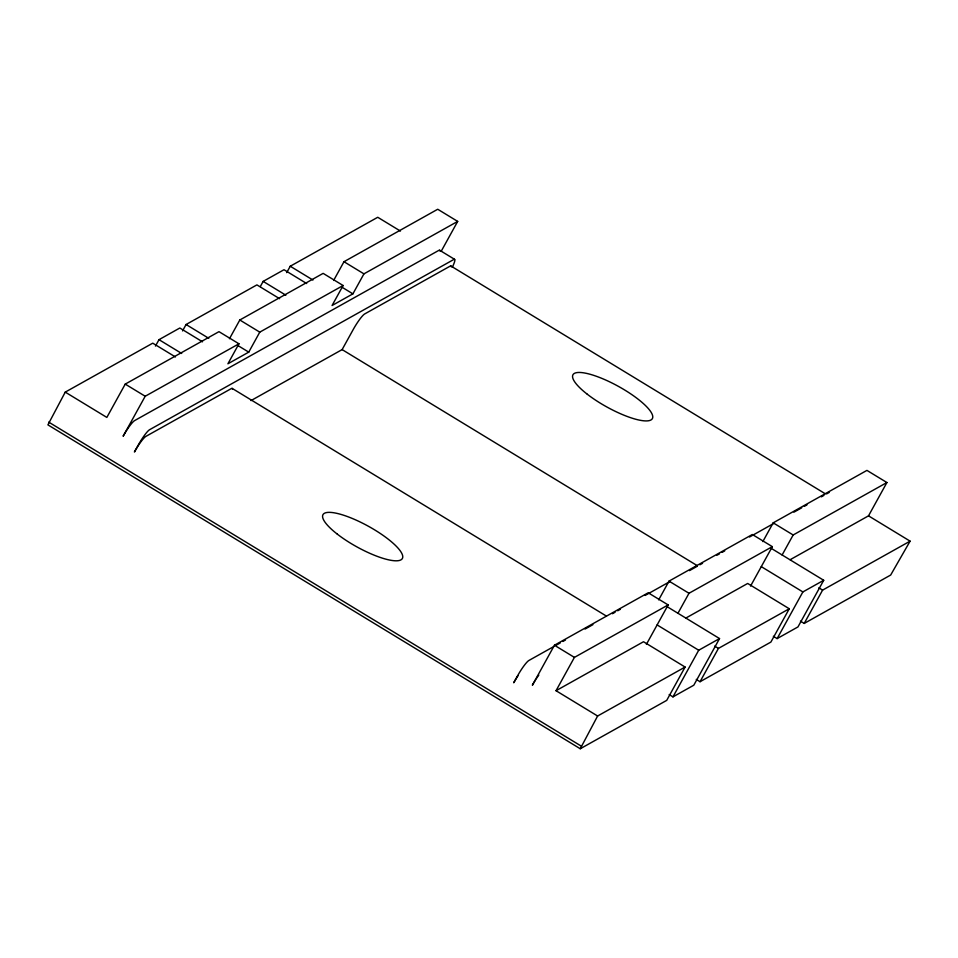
<?xml version="1.0" encoding="UTF-8"?>
<svg xmlns="http://www.w3.org/2000/svg" width="958" height="958" viewBox="0 0 958 958"><rect width="100%" height="100%" fill="white"/><g stroke="black" fill="none" stroke-linecap="round" stroke-linejoin="round"><path stroke-width="1.44" d="M175.434 356.963L152.753 343.168L65.252 392.121L47.9 424.861L580.261 748.749L666.72 700.37L685.102 667.043L643.513 641.74L556.023 690.706L597.612 716.009L685.102 667.043M580.261 748.749L597.612 716.009M229.465 338.737L239.811 319.996L323.145 273.365L343.108 285.52L259.774 332.139L248.745 352.137L227.908 363.789L238.949 343.802L218.987 331.66L125.235 384.11L106.841 417.425L65.252 392.121M155.459 346.077L159.004 339.671L179.829 328.007L202.521 341.814M238.949 343.802L145.197 396.253L123.127 436.237A15.771 2.431 -58.7 0 1 134.647 420.574L438.812 250.385A15.771 2.431 -58.7 0 1 439.902 251.008M182.547 330.917L186.08 324.511L256.912 284.885L279.592 298.68M260.337 286.514L263.163 281.389L283.999 269.725L306.68 283.532M286.705 272.635L290.25 266.228L377.739 217.274L400.432 231.07M333.635 280.454L343.982 261.714L437.722 209.251L457.685 221.406L441.315 251.068M343.108 285.52L332.067 305.506L352.903 293.855L363.944 273.856L457.685 221.406M250.984 400.6L342.126 349.598L353.167 329.612A15.771 2.431 -58.7 0 1 364.687 313.949L450.104 266.156A15.771 2.431 -58.7 0 1 451.194 266.779M646.399 644.363L668.157 604.929L648.195 592.786L554.442 645.237L532.373 685.221A15.771 2.431 -58.7 0 1 535.881 679.366M556.023 690.706L574.417 657.392L668.157 604.929M658.685 599.864L669.031 581.123L752.353 534.504L772.328 546.647L750.557 586.068M677.953 613.264L688.994 593.277L772.328 546.647M669.187 694.574L672.959 696.873L698.717 650.231L719.542 638.567L666.732 606.438M762.843 541.581L773.19 522.84L866.942 470.39L886.904 482.533L868.511 515.847L790.158 559.7M719.542 638.567L693.796 685.21L672.959 696.873M696.262 679.414L700.047 681.713L718.44 648.398L789.272 608.761L747.683 583.458L685.868 618.054M782.123 554.981L793.152 534.983L886.904 482.533M789.272 608.761L770.879 642.088L700.047 681.713M773.345 636.28L777.13 638.591L802.876 591.936L823.712 580.285L770.891 548.144M823.712 580.285L797.966 626.927L777.13 638.591M800.433 621.131L804.205 623.43L822.599 590.116L910.1 541.15L868.511 515.847M910.1 541.15L890.665 575.051L804.205 623.43M553.736 646.578L528.924 660.457A15.771 2.431 -58.7 0 0 517.404 676.109L513.727 682.779A15.771 2.431 -58.7 0 1 517.967 675.797M556.347 645.117L560.262 642.926M562.873 641.465L565.483 640.004M585.063 629.047L592.894 624.664M612.473 613.707L615.084 612.246M617.694 610.785L620.305 609.324M645.105 595.445L669.905 581.566M689.497 570.609L697.328 566.226M699.939 564.765L702.549 563.304M716.907 555.269L719.518 553.808M722.128 552.347L724.739 550.886M749.539 537.007L774.339 523.128M793.919 512.171L801.75 507.788M804.361 506.327L806.983 504.878M821.341 496.843L823.952 495.382M826.562 493.921L829.173 492.46M439.638 250.242L454.607 259.343M450.931 266.013L825.173 493.705M343.982 261.714L363.944 273.856M773.19 522.84L793.152 534.983M341.671 287.017L352.903 293.855M290.25 266.228L312.931 280.035M818.827 587.817L822.599 590.116M761.287 566.633L802.876 591.936M263.163 281.389L285.843 295.184M342.126 349.598L697.173 565.603M239.811 319.996L259.774 332.139M669.031 581.123L688.994 593.277M237.512 345.299L248.745 352.137M186.08 324.511L208.772 338.318M714.656 646.099L718.44 648.398M657.128 624.927L698.717 650.231M159.004 339.671L181.685 353.466M232.183 388.409L606.438 616.102M125.235 384.11L145.197 396.253M554.442 645.237L574.417 657.392M48.702 422.107L581.051 745.995M536.612 678.252A15.771 2.431 -58.7 0 1 538.803 675.115M452.356 267.126A15.771 2.431 -58.7 0 0 453.781 259.498L149.628 429.687A15.771 2.431 -58.7 0 0 138.096 445.35L134.419 452.008A15.771 2.431 -58.7 0 1 145.939 436.357L231.357 388.565A15.771 2.431 -58.7 0 1 232.459 389.176M337.336 534.157A45.337 11.807 28.9 0 0 402.252 558.67A45.337 11.807 28.9 0 0 348.437 516.925A45.337 11.807 28.9 0 0 337.336 534.157M587.326 394.265A45.337 11.807 28.9 0 0 652.254 418.79A45.337 11.807 28.9 0 0 598.439 377.033A45.337 11.807 28.9 0 0 587.326 394.265"/></g></svg>
